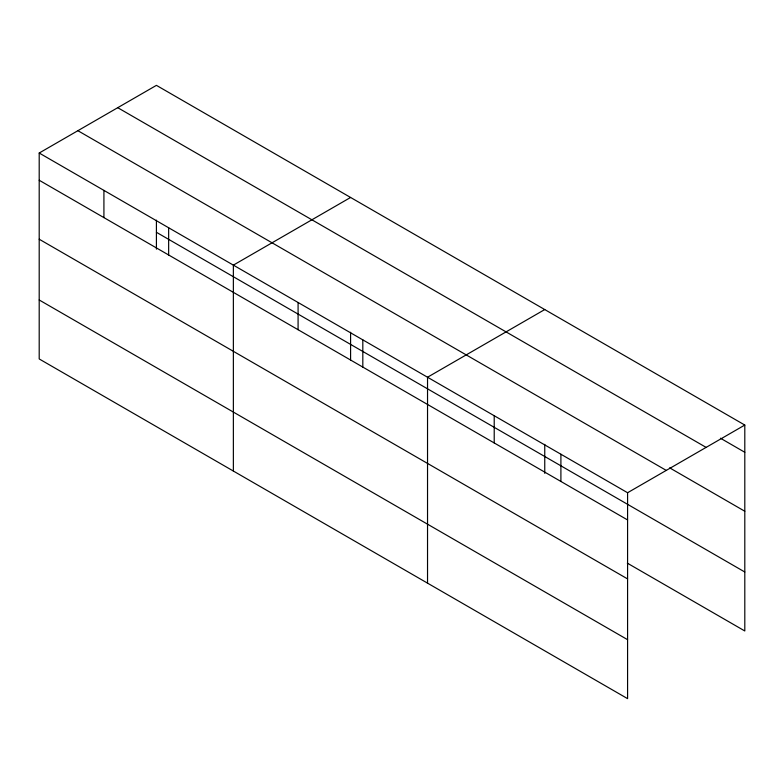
<?xml version="1.0" encoding="UTF-8"?>
<svg xmlns="http://www.w3.org/2000/svg" width="784" height="784" viewBox="0 0 784 784"><rect width="100%" height="100%" fill="white"/><g stroke="black" fill="none" stroke-linecap="round" stroke-linejoin="round"><path stroke-width="1.18" d="M39.2 153.027L627.582 492.734L627.582 698.642L39.2 358.945L39.2 153.027L156.418 85.358L744.8 425.055L744.8 630.973L627.308 563.137M350.585 197.46L233.367 265.129L233.367 471.047M544.753 309.553L427.535 377.231L427.535 583.149M627.582 492.734L744.8 425.055M720.457 438.217L744.8 452.28M117.737 107.692L706.119 447.39M669.654 467.852L744.8 511.246M77.881 130.693L666.263 470.4M156.418 232.299L744.8 571.997M39.2 180.251L627.582 519.949M39.2 239.218L627.582 578.915M39.2 299.978L627.582 639.675M560.903 454.23L560.903 481.454M544.753 444.352L544.753 473.35M494.214 415.736L494.214 442.95M362.816 339.864L362.816 367.088M350.585 332.249L350.585 360.042M298.087 302.497L298.087 329.721M168.648 227.762L168.648 254.986M156.418 220.147L156.418 249.145M103.919 190.394L103.919 217.619"/></g></svg>
